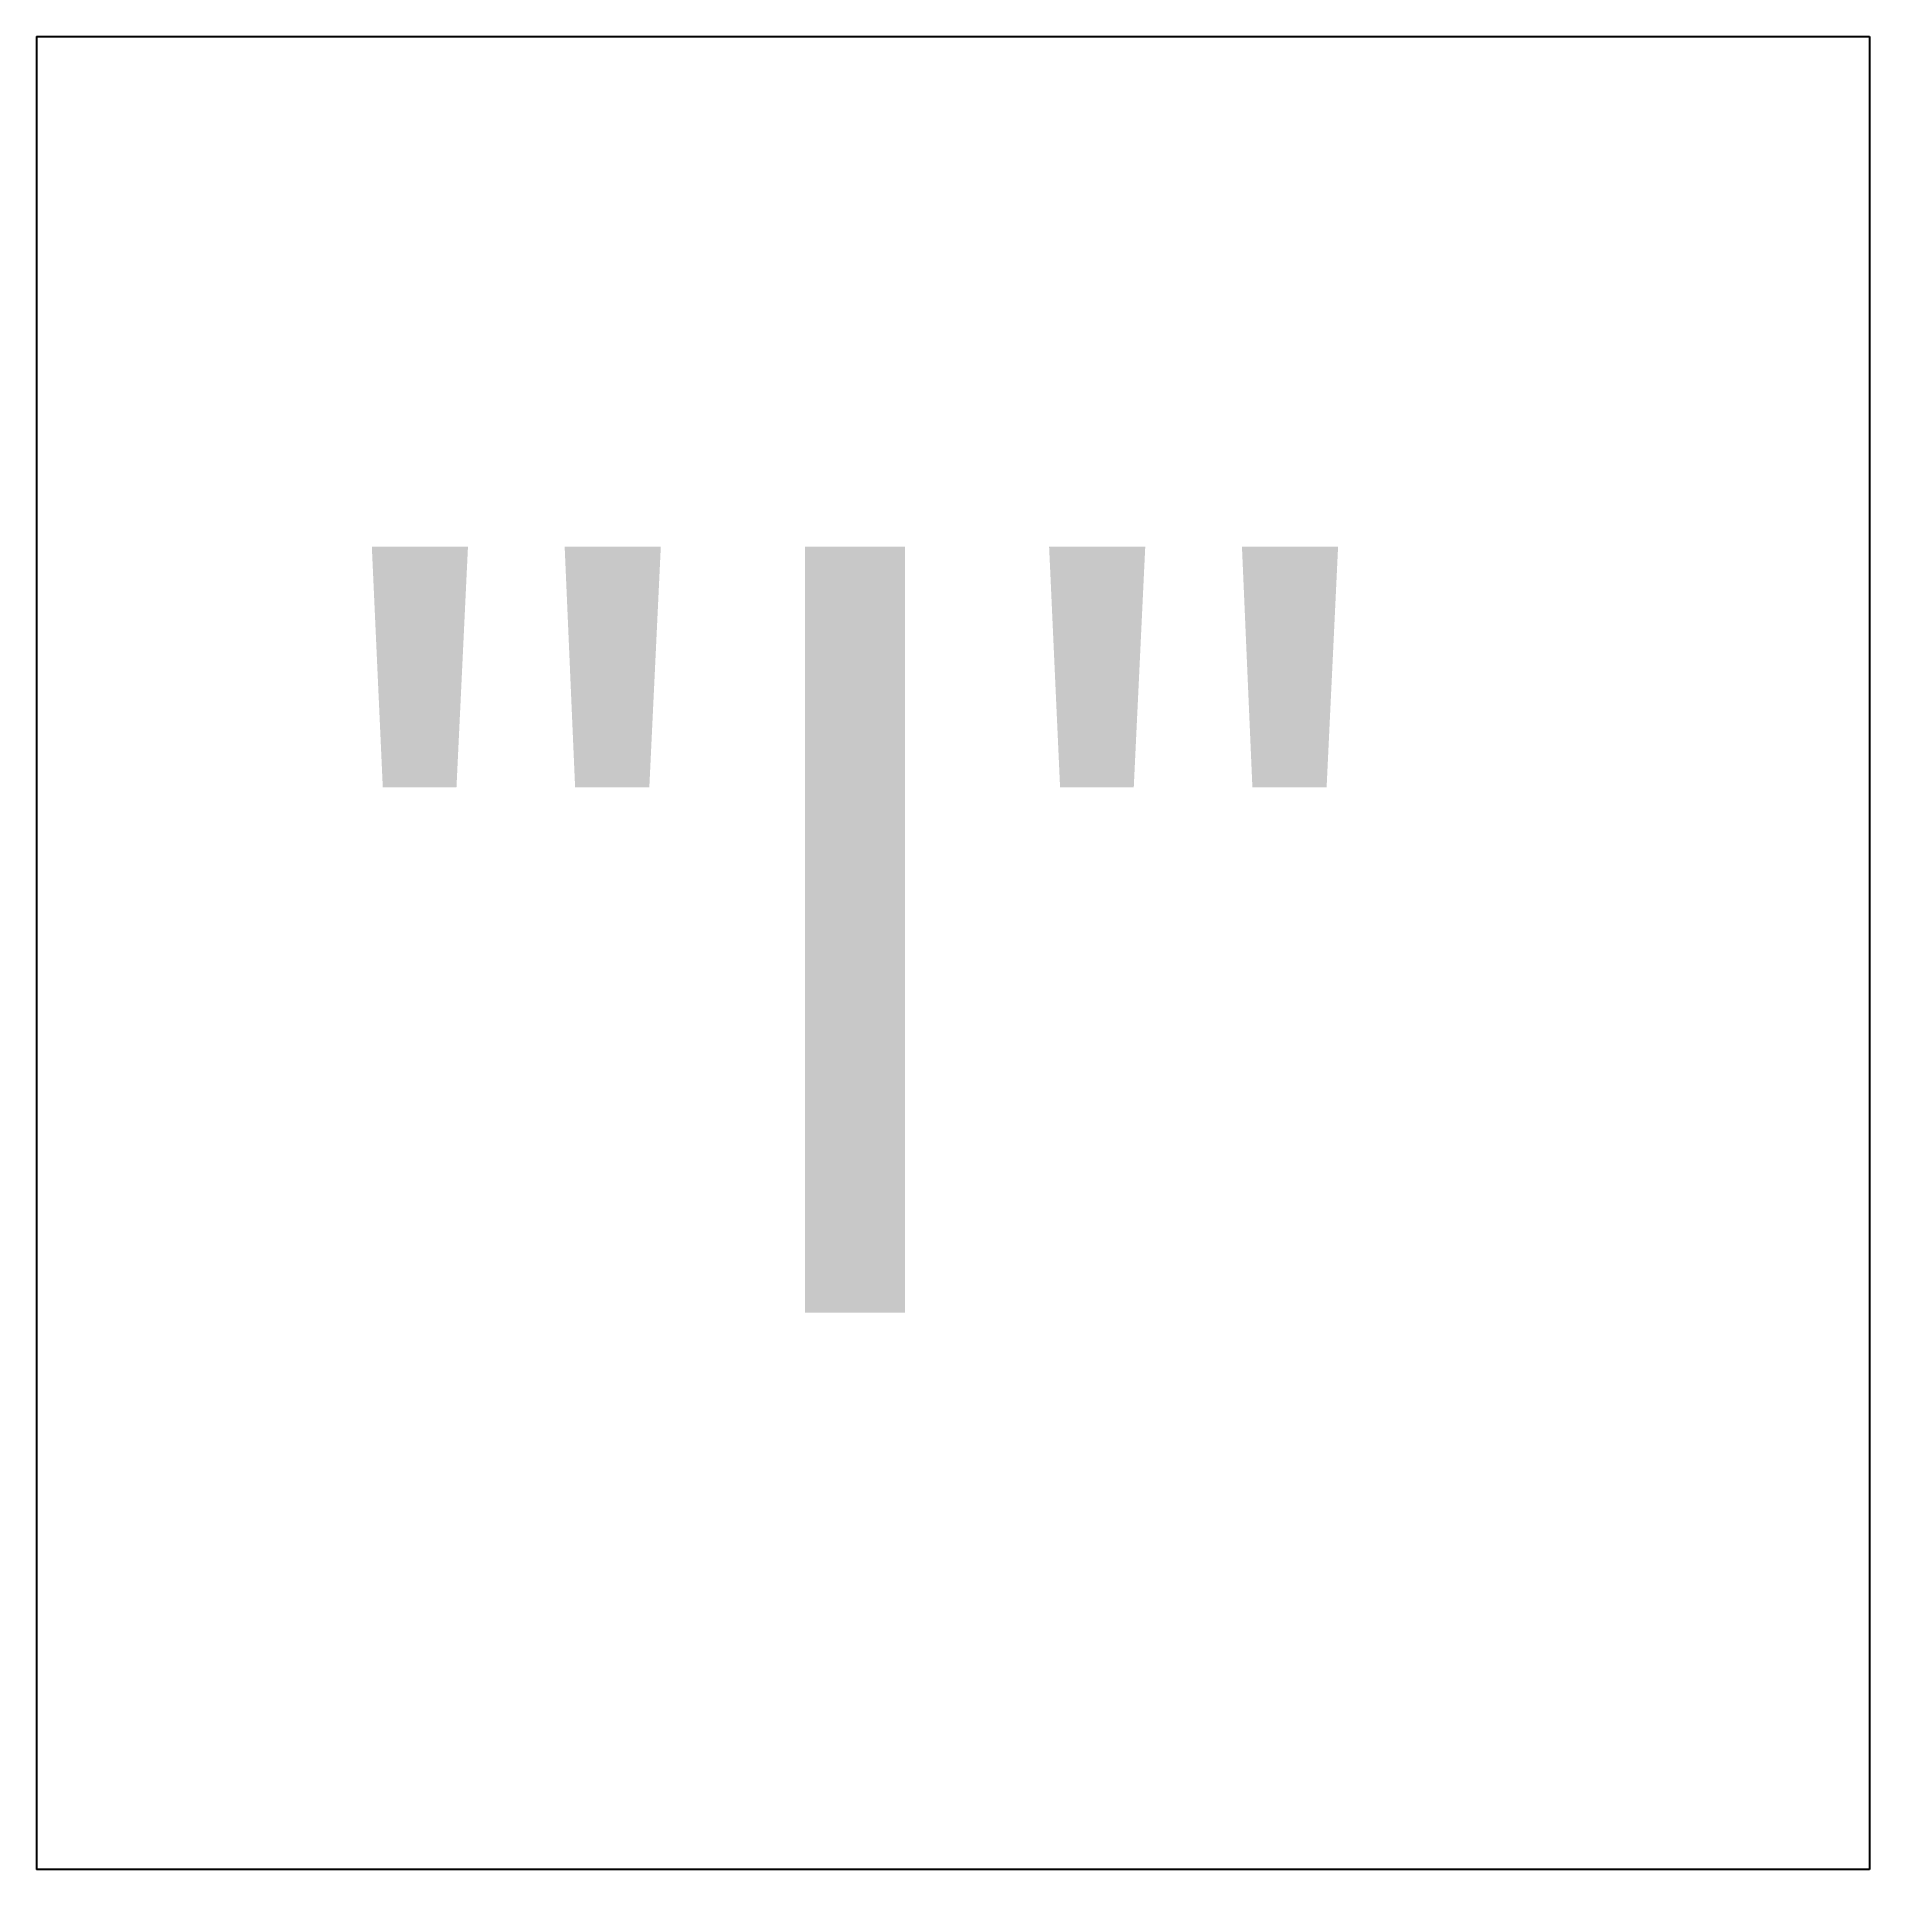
# Model space of a CAD drawing. Extents: x 0 to 0.082, y -0.041 to 0.041.
import ezdxf

# ---------------------------------------------------------------- set-up
doc = ezdxf.new("R2010")
doc.units = 0
doc.styles.get("Standard").update_dxf_attribs({"font": 'arial.ttf'})

msp = doc.modelspace()

# ---------------------------------------------------------------- linework, layer by layer
for p, q in [((0, 0.041), (0, -0.041)), ((0, 0.041), (0.082, 0.041)), ((0.082, 0.041), (0.082, -0.041)), ((0.082, -0.041), (0, -0.041))]:
    msp.add_line(p, q)

# ---------------------------------------------------------------- texts
at = {"insert": (0.012962, 0.018187), "char_height": 0.034283, "attachment_point": 1}
msp.add_mtext_dynamic_manual_height_columns('"I"', width=0.03520296, gutter_width=12.5, heights=[0], dxfattribs=at)

doc.saveas('drawing.dxf')
